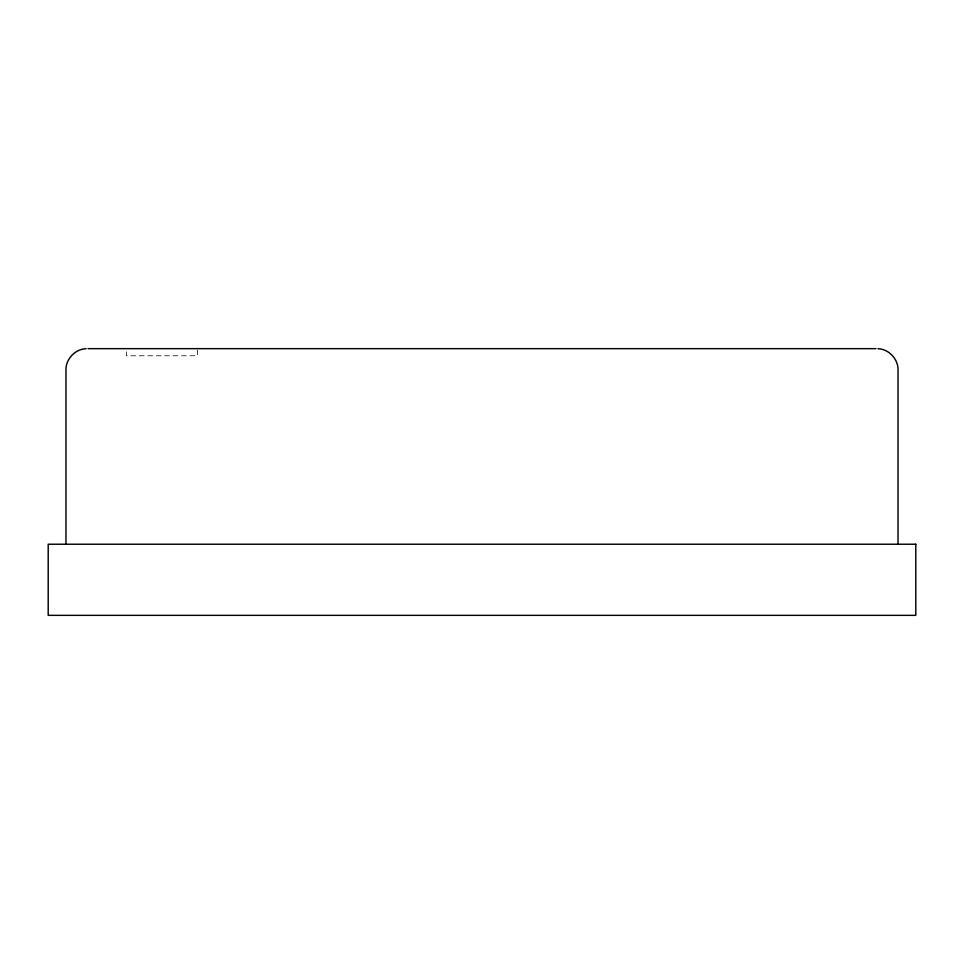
<?xml version="1.0" encoding="UTF-8"?>
<svg xmlns="http://www.w3.org/2000/svg" width="964" height="964" viewBox="0 0 964 964"><rect width="100%" height="100%" fill="white"/><g stroke="black" fill="none" stroke-linecap="round" stroke-linejoin="round"><path stroke-width="0.72" stroke-dasharray="4.82 3.62" d="M197.536 350.077L197.536 355.776L126.429 355.776L126.429 350.077"/><path stroke-width="1.45" d="M86.073 348.691C75.132 349.089 65.733 359.042 65.974 369.995L65.974 544.226M88.013 348.655L875.987 348.655M877.927 348.691C888.868 349.089 898.267 359.042 898.026 369.995L898.026 544.226M915.8 544.226L48.2 544.226L48.2 615.345L915.8 615.345L915.8 544.226"/></g></svg>
